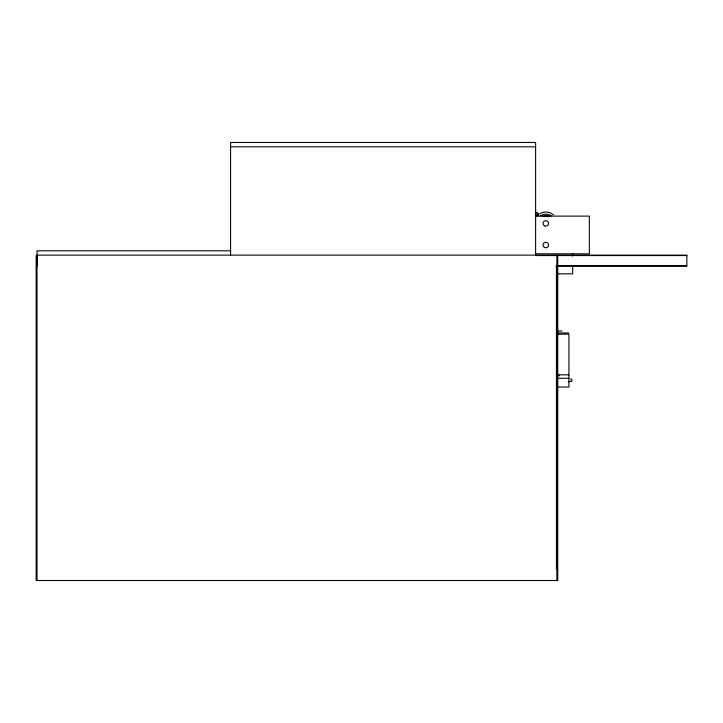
<?xml version="1.0" encoding="UTF-8"?>
<svg xmlns="http://www.w3.org/2000/svg" width="723" height="723" viewBox="0 0 723 723"><rect width="100%" height="100%" fill="white"/><g stroke="black" fill="none" stroke-linecap="round" stroke-linejoin="round"><path stroke-width="1.08" d="M37.018 266.127L37.018 255.12L686.85 255.12L686.85 266.127L555.978 266.127M535.409 213.8L537.035 212.246M535.797 213.963L537.189 212.643M540.108 213.511C544.256 211.053 549.905 211.649 553.457 214.912M568.151 381.708L571.107 381.455M230.583 146.814L535.616 146.814M535.616 216.114L589.335 216.114L589.335 253.818L535.616 253.818M230.583 250.791L37.018 250.791L37.018 580.515M37.018 255.553L36.15 255.553L36.15 580.515L557.749 580.515L557.749 255.553M535.671 255.553L686.85 255.553M557.108 265.693L686.85 265.693M557.008 273.827L572.67 273.827L572.67 266.064M557.189 330.989L561.997 330.989M556.891 332.969L568.92 332.969M556.891 334.171L568.92 334.171L568.92 387.04L557.415 387.04M556.891 374.83L568.92 374.83M556.891 375.689L559.593 375.689M557.415 378.274L568.92 378.274M539.105 214.162L538.508 213.538L536.629 215.327L537.225 215.951L538.635 214.614L538.039 213.981M537.099 214.876L537.695 215.508M572.67 253.863L572.67 256.078M556.882 255.12L556.882 580.515M556.448 265.693L556.448 569.516M535.607 255.12L535.616 142.485L230.583 142.485L230.583 255.12M542.756 216.529A7.519 7.519 0 0 1 548.874 216.529M540.379 215.915A9.245 9.245 0 0 1 551.251 215.915M570.601 379.232A1.211 0.895 -90 0 1 571.992 380.126A1.211 0.895 -90 0 1 570.763 381.364M544.437 247.438A2.747 2.747 0 0 0 548.567 245.061A2.747 2.747 0 0 0 544.437 242.675A2.747 2.747 0 0 0 544.437 247.438M544.437 225.784A2.747 2.747 0 0 0 548.567 223.398A2.747 2.747 0 0 0 544.437 221.012A2.747 2.747 0 0 0 544.437 225.784"/></g></svg>
